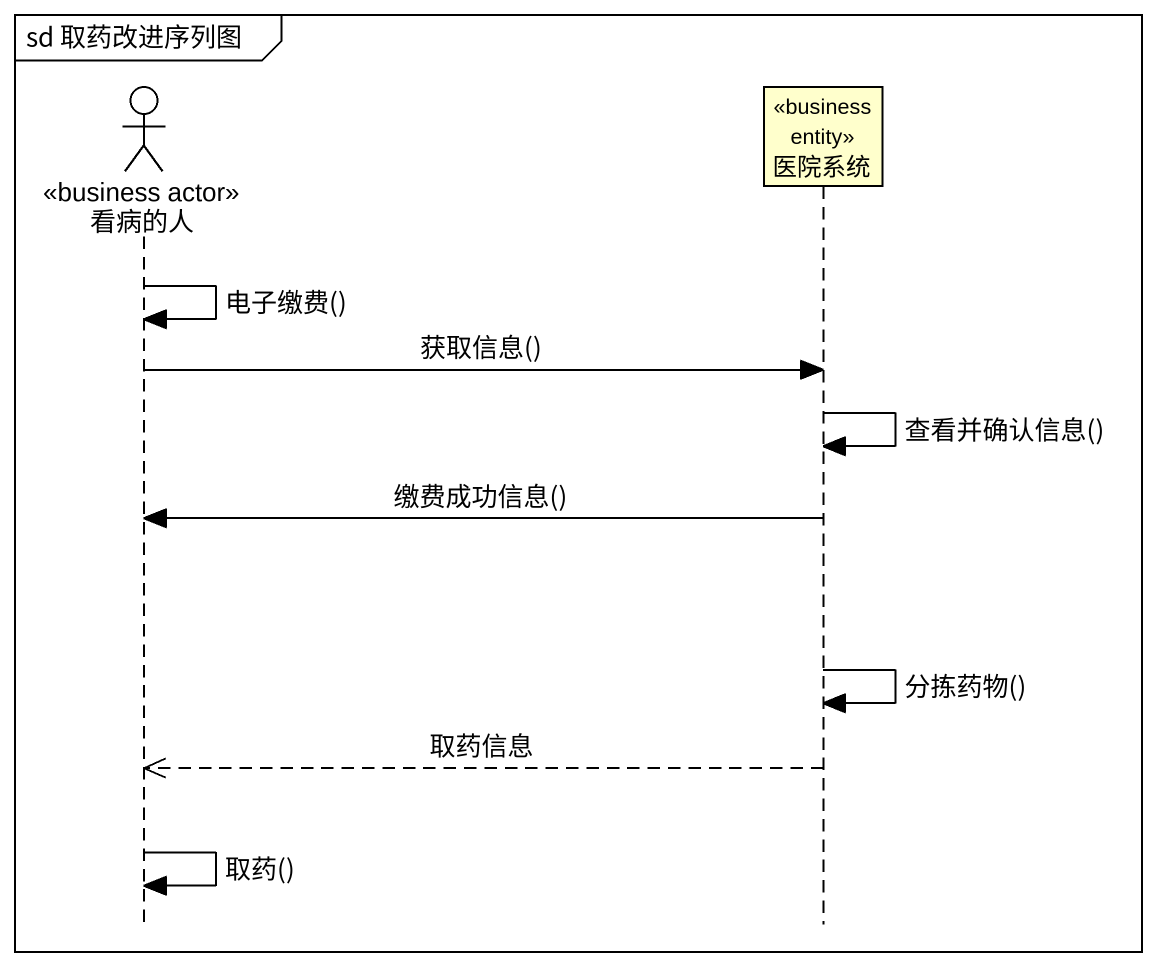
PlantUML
@startuml
mainframe sd 取药改进序列图
hide footbox
actor 看病的人 <<business actor>>
participant 医院系统 <<business entity>>

看病的人 -> 看病的人 : 电子缴费()
看病的人 -> 医院系统 : 获取信息()
医院系统 -> 医院系统 : 查看并确认信息()
医院系统 -> 看病的人 : 缴费成功信息()
医院系统 -> 医院系统 : 分拣药物()
医院系统 -->> 看病的人 : 取药信息
看病的人 -> 看病的人 : 取药()
@enduml
